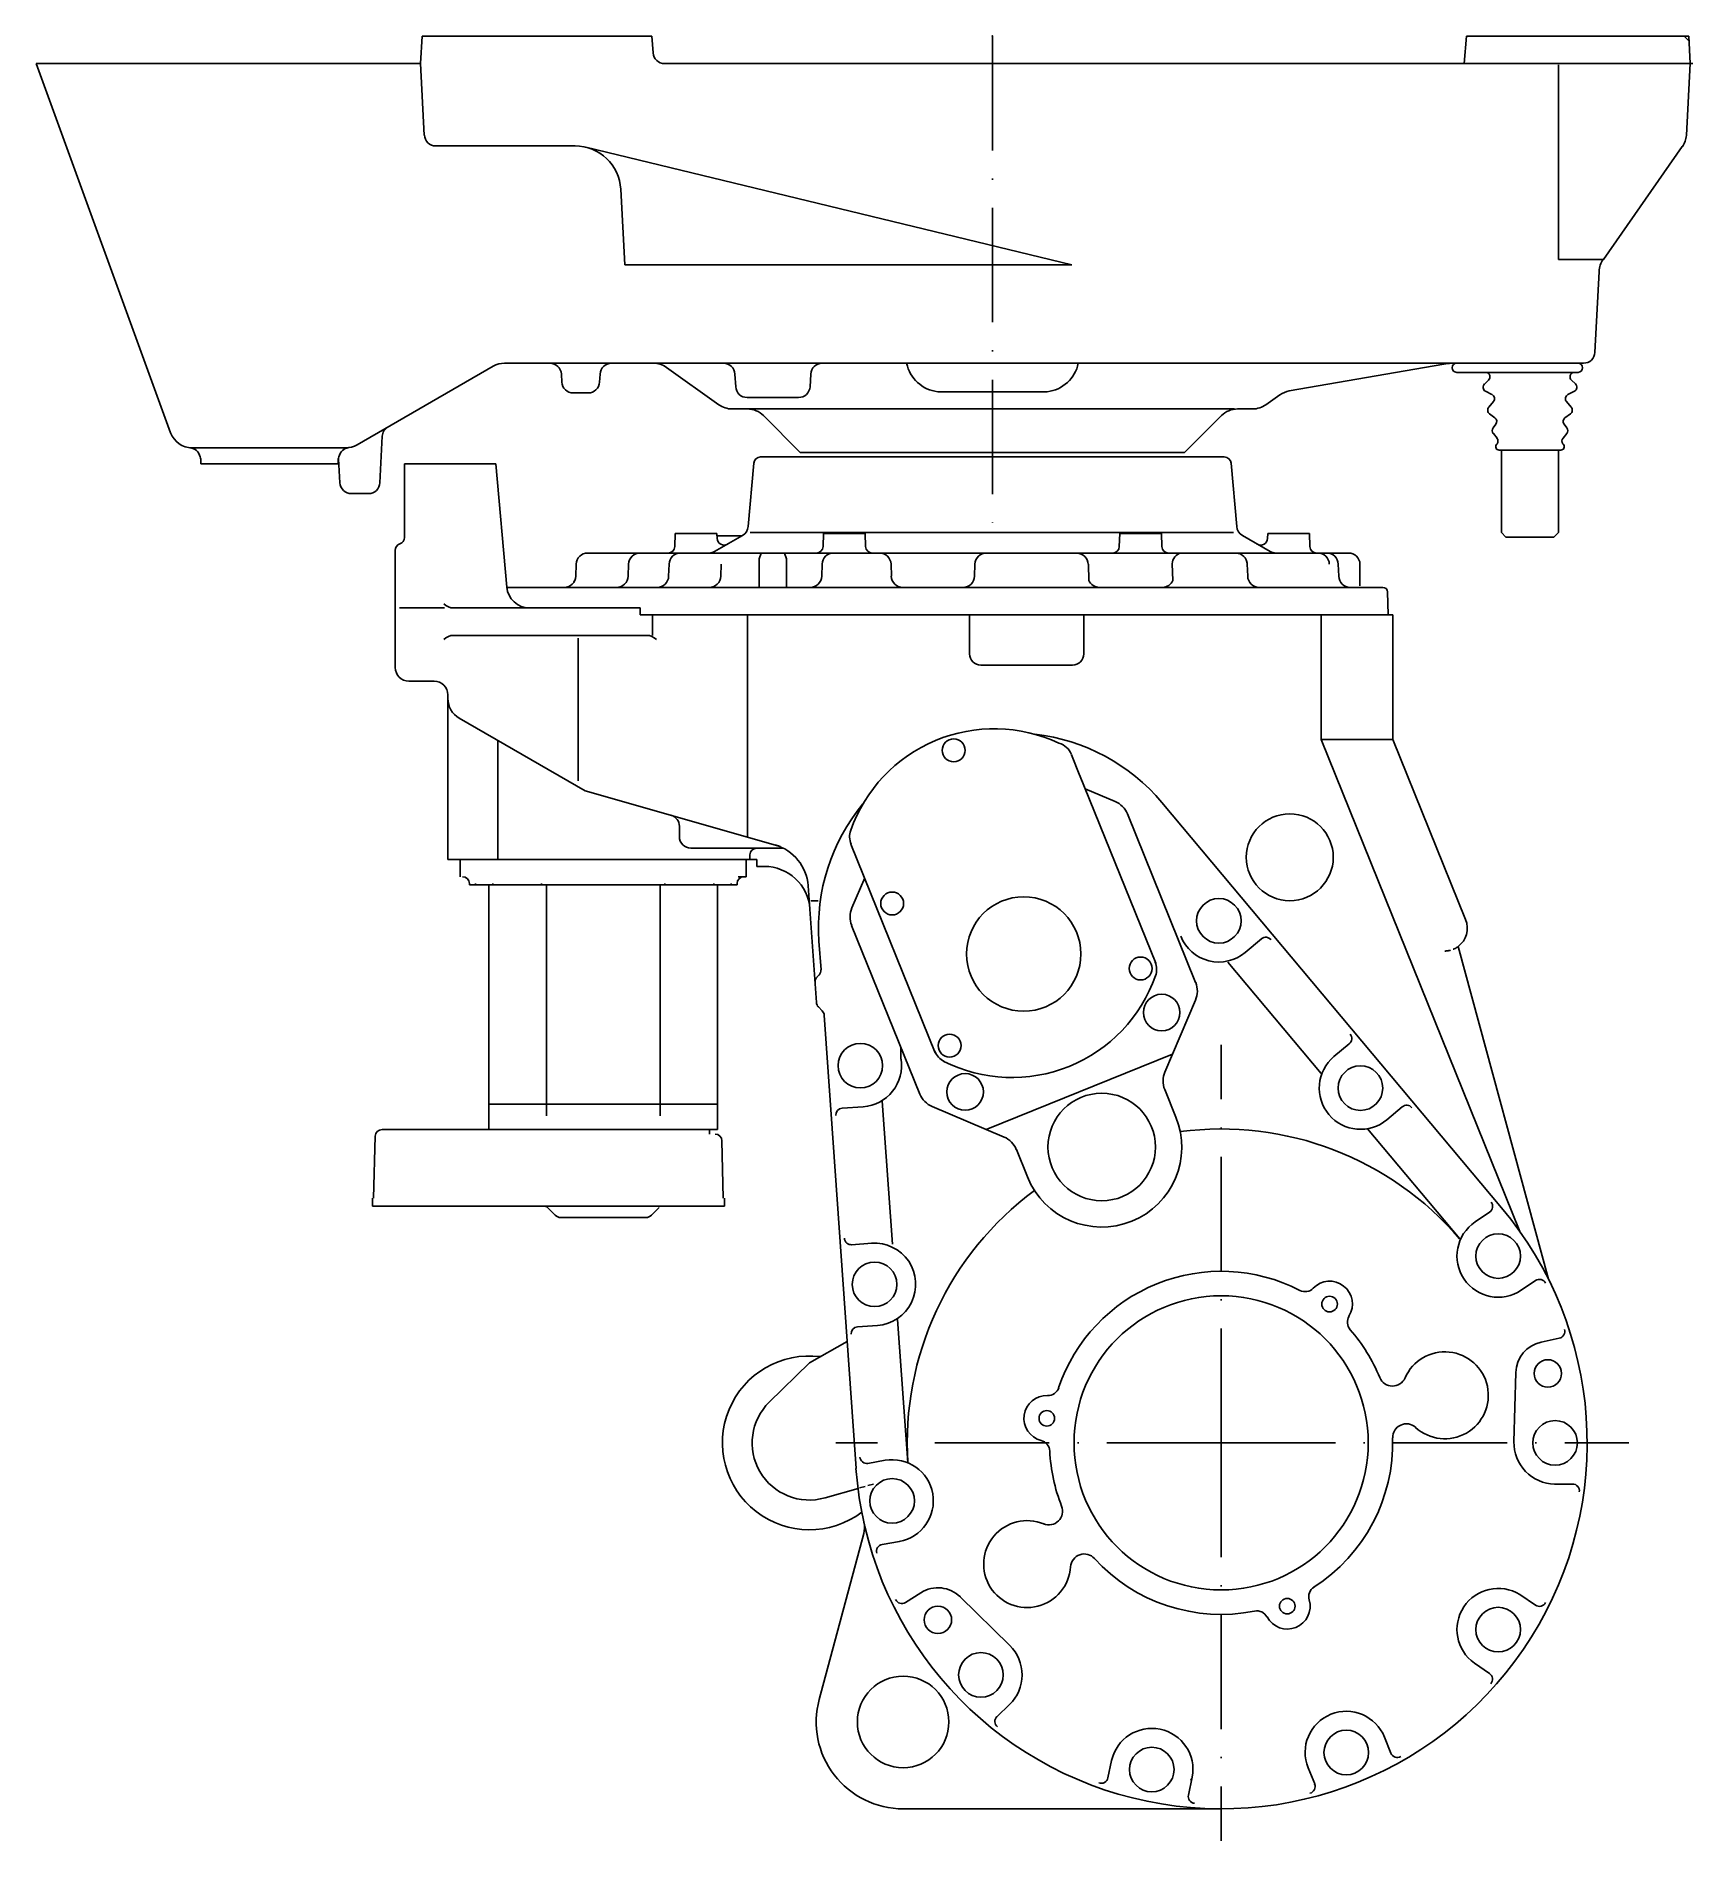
# Model space of a CAD drawing. Extents: x 582 to 1306, y 611 to 1400.
import ezdxf

# ---------------------------------------------------------------- set-up
doc = ezdxf.new("R2010")
doc.units = 0
doc.header["$LTSCALE"] = 5
for name, pattern in [('DASHDOT', [1, 0.5, -0.25, 0, -0.25]), ('DASHED', [0.75, 0.5, -0.25]), ('GEN7', [15, 10, -2.5, 0, -2.5])]:
    doc.linetypes.add(name, pattern=pattern)
doc.layers.get('0').update_dxf_attribs({"linetype": 'CONTINUOUS'})
doc.layers.add('7', color=4, linetype='GEN7')

msp = doc.modelspace()

# ---------------------------------------------------------------- linework, layer by layer
at = {"linetype": 'CONTINUOUS'}
for p, q in [((750.7, 1400.0002), (750, 1388.0002)), ((750.7, 1400.0002), (851.2, 1400.0002)), ((851.2, 1400.0002), (851.7, 1392.6512)), ((1206.3, 1388.0002), (1207.3, 1400.0002)), ((1262, 1400.0002), (1207.3, 1400.0002)), ((1262, 1400.0002), (1271, 1400.0002)), ((1289, 1400.0002), (1271, 1400.0002)), ((1304.4, 1400.0002), (1289, 1400.0002)), ((1305.03, 1388.0002), (1304.4, 1400.0002)), ((750, 1388.0002), (582, 1388.0002)), ((640.8, 1226.5802), (582, 1388.0002)), ((750, 1388.0002), (751.7, 1356.7382)), ((1178.1, 1388.0002), (856.7, 1388.0002)), ((1099, 1388.0002), (1090, 1388.0002)), ((1199, 1388.0002), (1178.1, 1388.0002)), ((1306.22, 1388.0002), (1199, 1388.0002)), ((1247.4, 1387.5022), (1247.4, 1302.3492)), ((1303.39, 1356.7382), (1305.03, 1388.0002)), ((817.6, 1352.0002), (756.7, 1352.0002)), ((1034.7, 1300.0002), (822.3, 1351.4372)), ((1267.1, 1302.3492), (1301.6, 1351.6842)), ((837.6, 1333.0462), (839.3, 1300.0002)), ((1267.1, 1302.3492), (1247.4, 1302.3492)), ((839.3, 1300.0002), (1034.7, 1300.0002)), ((1263.4, 1261.7382), (1265.3, 1297.1362)), ((722.3, 1221.3402), (781.8, 1255.6602)), ((1201.6, 1257.0002), (786.8, 1257.0002)), ((880.4, 1238.8622), (857.6, 1255.1372)), ((1129.8, 1244.8882), (1197.4, 1256.5402)), ((1197.4, 1256.5402), (1199.2, 1256.8542)), ((1200.9, 1257.0002), (1258.4, 1257.0002)), ((1256, 1257.0002), (1203, 1257.0002)), ((811.8, 1248.7382), (811.6, 1252.2612)), ((828.3, 1248.7382), (828.5, 1252.2612)), ((887.8, 1246.7382), (887.5, 1252.2612)), ((920.3, 1246.7382), (920.6, 1252.2612)), ((1256, 1253.0002), (1203, 1253.0002)), ((1215.2, 1247.9782), (1216.9, 1249.5212)), ((1254.9, 1247.9782), (1253.2, 1249.5212)), ((823.3, 1244.0002), (816.8, 1244.0002)), ((915.3, 1242.0002), (892.8, 1242.0002)), ((1024, 1244.5002), (976.1, 1244.5002)), ((1119.6, 1238.8622), (1125.7, 1243.1712)), ((1215.6, 1244.7182), (1218.4, 1243.2812)), ((1219, 1240.2052), (1217, 1237.7952)), ((1251, 1240.2052), (1253, 1237.7952)), ((1254.4, 1244.7182), (1251.6, 1243.2812)), ((1105.8, 1237.0002), (886.2, 1237.0002)), ((916, 1218.0002), (900, 1234.0712)), ((1084, 1218.0002), (1100.1, 1234.0712)), ((1107.2, 1237.0002), (1113.8, 1237.0002)), ((1217.3, 1234.9002), (1219.7, 1233.1002)), ((1252.7, 1234.9002), (1250.3, 1233.1002)), ((732.3, 1204.7382), (733.3, 1225.0572)), ((732.3, 1204.7382), (733.3, 1225.0572)), ((1218.9, 1228.7002), (1220.1, 1230.3002)), ((1219, 1226.2402), (1220.6, 1224.2602)), ((1251.1, 1226.2402), (1249.5, 1224.2602)), ((1251.1, 1228.7002), (1249.9, 1230.3002)), ((717.3, 1220.0002), (650.2, 1220.0002)), ((714.8, 1204.7382), (714.2, 1215.2612)), ((714.8, 1204.7382), (714.2, 1215.2612)), ((1101.4, 1216.0002), (898.7, 1216.0002)), ((1084, 1218.0002), (916, 1218.0002)), ((1220.3, 1221.4002), (1220.6, 1221.8002)), ((1247.5, 1219.0002), (1221.5, 1219.0002)), ((1222.5, 1219.0002), (1222.5, 1183.0002)), ((1247.5, 1183.0002), (1247.5, 1219.0002)), ((1247.5, 1219.0002), (1248.5, 1219.0002)), ((1249.7, 1221.4002), (1249.4, 1221.8002)), ((654, 1213.0002), (654, 1215.0002)), ((654, 1213.0002), (714, 1213.0002)), ((714, 1213.0002), (714, 1215.0002)), ((743, 1180.8282), (743, 1213.0002)), ((743, 1213.0002), (783, 1213.0002)), ((783, 1213.0002), (787.7, 1159.1282)), ((893.3, 1185.5932), (895.7, 1213.2612)), ((1106.8, 1185.5932), (1104.4, 1213.2612)), ((719.8, 1200.0002), (727.3, 1200.0002)), ((719.8, 1200.0002), (727.3, 1200.0002)), ((861.4, 1182.5002), (861.2, 1176.8952)), ((879.6, 1182.5002), (861.4, 1182.5002)), ((890.8, 1181.6982), (878.6, 1174.6702)), ((879.6, 1182.5002), (879.7, 1180.3992)), ((890.4, 1181.5002), (879.7, 1181.5002)), ((894.1, 1183.0002), (1105.4, 1183.0002)), ((926.2, 1182.5002), (926, 1176.8952)), ((944.4, 1182.5002), (926.2, 1182.5002)), ((944.4, 1182.5002), (944.6, 1176.8952)), ((1055.7, 1182.5002), (1055.5, 1176.8952)), ((1055.7, 1182.5002), (1073.9, 1182.5002)), ((1073.9, 1182.5002), (1074.1, 1176.8952)), ((1109.3, 1181.6982), (1121.5, 1174.6702)), ((1120.4, 1182.5002), (1120.3, 1180.3992)), ((1120.4, 1182.5002), (1138.6, 1182.5002)), ((1138.6, 1182.5002), (1138.8, 1176.8952)), ((1224.5, 1181.0002), (1222.5, 1183.0002)), ((1224.5, 1181.0002), (1245.5, 1181.0002)), ((1245.5, 1181.0002), (1247.5, 1183.0002)), ((739, 1124.0002), (739, 1175.1712)), ((817.9, 1163.8262), (818.1, 1169.1752)), ((870, 1174.0002), (823.1, 1174.0002)), ((840.8, 1163.8262), (841, 1169.1752)), ((858.5, 1163.8262), (858.7, 1169.1752)), ((870, 1174.0002), (1114.8, 1174.0002)), ((881.3, 1163.8262), (881.5, 1169.1752)), ((898, 1171.5002), (898.9, 1174.0002)), ((898, 1159.0002), (898, 1171.5002)), ((898, 1161.7992), (898, 1168.0002)), ((898.9, 1174.0002), (909.1, 1174.0002)), ((910, 1171.5002), (909.1, 1174.0002)), ((910, 1159.0002), (910, 1171.5002)), ((925.4, 1163.8262), (925.6, 1169.1752)), ((955.9, 1163.8262), (955.7, 1169.1752)), ((992.2, 1163.8262), (992.4, 1169.1752)), ((1042.2, 1162.0702), (1042, 1169.0892)), ((1078.9, 1162.0702), (1078.6, 1169.2252)), ((1111.6, 1163.8252), (1111.4, 1169.1742)), ((1113.6, 1174.0002), (1130.1, 1174.0002)), ((1130.1, 1174.0002), (1155.7, 1174.0002)), ((1151.4, 1163.8252), (1151.2, 1169.1742)), ((1160.7, 1169.0002), (1160.7, 1169.1742)), ((1104.8, 1159.0002), (787.7, 1159.0002)), ((812.9, 1159.0002), (799.3, 1159.0002)), ((853.5, 1159.0002), (840.3, 1159.0002)), ((898, 1159.0002), (880.3, 1159.0002)), ((1170.7, 1159.0002), (1104.6, 1159.0002)), ((1165.8, 1159.0002), (1156.4, 1159.0002)), ((1173, 1147.0002), (1172.7, 1157.0702)), ((740.9, 1150.0002), (760.5, 1150.0002)), ((764.5, 1150.0002), (846.1, 1150.0002)), ((846.1, 1147.0002), (846.1, 1150.0002)), ((1173, 1147.0002), (846.1, 1147.0002)), ((1175, 1147.0002), (846.1, 1147.0002)), ((851.4, 1138.0002), (851.4, 1147.0002)), ((893, 1147.0002), (893, 1049.8292)), ((990, 1130.0002), (990, 1147.0002)), ((1040, 1130.0002), (1040, 1147.0002)), ((1143.7, 1147.0002), (1143.7, 1092.5002)), ((1175, 1147.0002), (1175, 1092.5002)), ((764.5, 1138.0002), (848.9, 1138.0002)), ((819, 1136.7442), (819, 1074.4462)), ((1035, 1125.0002), (995, 1125.0002)), ((745, 1118.0002), (756, 1118.0002)), ((762, 1040.0002), (762, 1112.0002)), ((822, 1070.0002), (767, 1101.7542)), ((783.8, 1092.0882), (783.8, 1040.0002)), ((1143.7, 1092.5002), (1230.6, 877.4732)), ((1175, 1092.5002), (1143.7, 1092.5002)), ((1175, 1092.5002), (1206.8, 1013.7462)), ((1034.6, 1085.7542), (1038.3, 1076.5792)), ((1038.1, 1077.0512), (1071.4, 994.6392)), ((822, 1070.0002), (907.3, 1045.7612)), ((1040.5, 1070.9672), (1053.7, 1065.3832)), ((1059.1, 1059.9242), (1088.8, 986.2082)), ((1074.1, 1064.9172), (1222.6, 887.7972)), ((863.2, 1054.5362), (863.2, 1050.0002)), ((868.2, 1045.0002), (908.6, 1045.0002)), ((894, 1042.0002), (894, 1040.0002)), ((894, 1042.0002), (894, 1040.0002)), ((975, 955.5382), (938.2, 1046.7952)), ((762, 1040.0002), (897, 1040.0002)), ((767.4, 1040.0002), (892.4, 1040.0002)), ((767.4, 1040.0002), (767.4, 1032.5002)), ((892.4, 1040.0002), (892.4, 1032.5002)), ((897, 1040.0002), (897, 1037.0002)), ((897, 1037.0002), (900.3, 1037.0002)), ((771.4, 1029.5002), (771.4, 1029.0002)), ((771.4, 1029.0002), (888.4, 1029.0002)), ((774, 1029.5002), (774, 1029.0002)), ((779.9, 1029.0002), (779.9, 922.0002)), ((781.7, 1029.5002), (781.7, 1029.0002)), ((802.9, 1029.5002), (802.9, 1029.0002)), ((805.1, 1029.0002), (805.1, 933.0002)), ((854.8, 1029.0002), (854.8, 933.0002)), ((856.9, 1029.5002), (856.9, 1029.0002)), ((878.2, 1029.5002), (878.2, 1029.0002)), ((879.9, 1029.0002), (879.9, 922.0002)), ((885.9, 1029.5002), (885.9, 1029.0002)), ((888.4, 1029.5002), (888.4, 1029.0002)), ((892.4, 1032.5002), (888.9, 1032.5002)), ((919.5, 1028.5902), (923.1, 977.4612)), ((944.2, 1031.9892), (938.6, 1018.8782)), ((920.6, 1022.0272), (923.9, 1022.0272)), ((938.5, 1011.2252), (968.3, 937.5092)), ((924.2, 1004.3762), (925.1, 991.8312)), ((1110.5, 999.4242), (1117.6, 1005.3302)), ((1103, 995.1092), (1143.8, 946.4132)), ((1203.6, 1001.9962), (1243.1, 856.6102)), ((923.3, 988.6242), (924.2, 989.4992)), ((1088.8, 978.5552), (1075.4, 947.1272)), ((924, 975.5502), (925.6, 973.9012)), ((926.5, 971.9902), (940.4, 773.776)), ((960, 952.7682), (960, 957.5642)), ((1078.7, 954.8932), (997.3, 922.0072)), ((1149.3, 953.8752), (1156, 959.4932)), ((1080.2, 927.4532), (1075.4, 939.4732)), ((779.9, 933.0002), (879.9, 933.0002)), ((805.1, 928.0002), (805.1, 933.0002)), ((854.8, 928.0002), (854.8, 933.0002)), ((943.5, 931.9532), (934.4, 931.3082)), ((951.9, 934.3842), (956.3, 871.8282)), ((973.7, 932.0502), (1005.1, 918.7102)), ((1172.4, 926.2882), (1179.1, 931.9062)), ((729.5, 892.0002), (730.2, 919.0782)), ((733.2, 922.0002), (876.3, 922.0002)), ((779.9, 922.0002), (879.9, 922.0002)), ((876.3, 922.0002), (876.3, 920.0002)), ((881.8, 917.0782), (882.4, 892.0002)), ((1164, 922.3062), (1204.3, 874.2312)), ((1015.3, 901.2312), (1010.5, 913.2512)), ((729, 892.0002), (729, 888.4682)), ((882.9, 888.4912), (882.9, 892.0002)), ((729, 888.5002), (882.9, 888.5002)), ((805.5, 887.9142), (808.9, 884.5252)), ((854.4, 887.9142), (851, 884.5252)), ((1211, 881.5652), (1217.3, 885.8422)), ((811.4, 883.5002), (848.5, 883.5002)), ((947.3, 872.2522), (938.5, 871.6392)), ((1231.1, 851.7192), (1237.4, 855.9532)), ((958.6, 838.9062), (963, 776.427)), ((920, 820.0002), (936.5, 829.3282)), ((949.8, 836.3412), (941.1, 835.7272)), ((1239.9, 829.0492), (1247.8, 830.7262)), ((920, 820.0002), (902.5, 802.8571)), ((1228, 785.4807), (1228.8, 815.729)), ((945.6, 776.0457), (953.1, 777.3739)), ((1245.7, 767), (1253.6, 767)), ((941.3, 765.0701), (926.9, 760.962)), ((924.3, 672.8351), (943.8, 745.3973)), ((959.4, 741.9208), (951.9, 740.6061)), ((968.8, 719.5044), (962, 715.2307)), ((1230.5, 718.7028), (1237.4, 714.0316)), ((1007.6, 696.425), (986, 717.6225)), ((1210.7, 688.6715), (1217.3, 684.2052)), ((1002.1, 665.3726), (1007.5, 670.6317)), ((1171.4, 656.374), (1174.2, 649.3545)), ((1050.5, 638.5271), (1052.1, 646.1238)), ((1138, 642.8882), (1140.9, 635.8687)), ((1085.7, 631.0431), (1087.4, 638.8995)), ((1086.5, 637.8861), (1086.6, 637.8861)), ((1100, 625), (961, 625))]:
    msp.add_line(p, q, dxfattribs=at)
at = {"linetype": 'DASHDOT'}
msp.add_line((1000, 1389.5002), (1000, 1374.0582), dxfattribs=at)
msp.add_line((1160.7, 1169.0002), (1160.7, 1159.6117))
at = {"linetype": 'DASHED'}
msp.add_line((948, 766.9999), (941.3, 765.0701), dxfattribs=at)
at = {"linetype": 'CONTINUOUS'}
for points in [[(1302.44, 1400.0002, 0), (1304.5, 1397.9362, 0)], [(774.6, 1029.0002, 0), (792.6, 1029.0002, 0)], [(885.3, 1029.0002, 0), (867.3, 1029.0002, 0)]]:
    msp.add_polyline3d(points, dxfattribs=at)
for centre, radius in [((983.1, 1087.7452), 5), ((1130, 1041.0002), 19), ((956.2, 1020.8012), 5), ((1013.7, 998.7172), 25), ((1099, 1013.2172), 9.75), ((1064.8, 992.3942), 5), ((1074, 973.1242), 8), ((981.3, 958.6802), 5), ((942.3, 949.9082), 9.75), ((1160.9, 940.0812), 9.75), ((988.1, 938.4242), 8), ((1047.8, 914.3422), 23.5), ((1221.1, 866.6422), 9.75), ((948.5, 854.2972), 9.75), ((1100, 785), 64.294), ((1147.4, 845.6772), 3.4), ((1023.8, 795.7163), 3.4), ((1246, 785), 9.75), ((956.2, 759.6473), 9.75), ((976.2, 707.6318), 6), ((1128.9, 713.6068), 3.4), ((1221.1, 703.3578), 9.75), ((995, 683.5799), 9.75), ((961, 663), 20), ((1154.7, 649.6311), 9.75), ((1069.7, 642.1904), 9.75)]:
    msp.add_circle(centre, radius, dxfattribs=at)
at = {"linetype": 'CONTINUOUS', "extrusion": (0, 0, -1)}
msp.add_circle((-1242.8, 815.3551), 6, dxfattribs=at)
at = {"linetype": 'CONTINUOUS'}
for centre, radius, start, end in [((856.7, 1393.0002), 5, 184, 270), ((817.6, 1332.0002), 20, 3, 90), ((1275.2, 1296.6132), 10, 145, 177), ((786.8, 1247.0002), 10, 90, 120), ((833.5, 1252.0002), 5, 90, 177), ((925.6, 1252.0002), 5, 90, 177), ((978, 1260.1732), 15.7846, 191.597, 263.1864), ((1200.9, 1247.0002), 10, 90, 99.782), ((1203, 1255.0002), 2, 90, 270), ((1256, 1255.0002), 2, 270, 90), ((816.8, 1249.0002), 5, 183, 270), ((892.8, 1247.0002), 5, 183, 270), ((1216.5, 1246.5002), 2, 132.334, 242.981), ((1215.5, 1251.0002), 2, 312.3338, 85.494), ((1131.5, 1235.0342), 10, 99.782, 125.538), ((1217.5, 1241.5002), 2, 319.6387, 62.981), ((1107.2, 1227.0002), 10, 90, 135), ((1218.5, 1236.5002), 2, 139.639, 233.13), ((1218.5, 1231.5002), 2, 323.1301, 53.13), ((650.2, 1230.0002), 10, 200, 270), ((738.3, 1224.7952), 5, 120, 177), ((738.3, 1224.7952), 5, 120, 177), ((1220.5, 1227.5002), 2, 143.13, 219.053), ((1219, 1223.0002, 0.0001), 2, 323.1301, 39.053), ((648.8, 1215.0632), 5, 11.121, 84.732), ((719.3, 1215.1232), 5, 97.351, 169.183), ((717.3, 1230.0002), 10, 270, 300), ((898.7, 1213.0002), 3, 90, 175), ((1221.5, 1220.5002, 0), 1.5, 143.13, 270), ((727.3, 1205.0002), 5, 270, 357), ((727.3, 1205.0002), 5, 270, 357), ((1111.8, 1186.0282), 5, 185, 240), ((742, 1175.1712), 3, 109.471, 180), ((858.2, 1177.0002), 3, 270, 358), ((923, 1177.0002), 3, 270, 358), ((1052.5, 1177.0002), 3, 270, 358), ((1117.3, 1180.5032), 3, 240, 358), ((876.1, 1179.0002), 5, 270, 300), ((950.7, 1169.0002), 5, 2, 90), ((1036.9, 1168.9092), 5, 2, 90), ((1106.4, 1168.9652), 5, 2, 90), ((1106.4, 1169.0002), 5, 2, 11.692), ((1142.3, 1169.0002), 5, 2, 90), ((1146.2, 1169.0002), 5, 2, 90), ((1155.7, 1169.0002), 5, 2, 90), ((812.9, 1164.0002), 5, 270, 358), ((835.8, 1164.0002), 5, 270, 358), ((853.5, 1164.0002), 5, 270, 358), ((876.3, 1164.0002), 5, 270, 358), ((920.4, 1164.0002), 5, 270, 358), ((987.2, 1164.0002), 5, 270, 358), ((1074.3, 1164.0002), 5, 270, 337.299), ((764.5, 1156.0002), 6, 225, 270), ((756, 1112.0002), 6, 0, 90), ((1000.8, 1030.7042), 66.5, 64.803, 160.59), ((1009, 1010.3052), 85, 39.977, 83.496), ((1026.7, 1082.7272), 8.5, 22, 73.503), ((1049.8, 1056.1782), 10, 22, 67), ((1009, 1010.3052), 85, 140.504, 184), ((897, 1042.0002), 3, 90, 180), ((900.3, 1017.0002), 20, 4.023, 90), ((891.4, 1029.5002), 3, 90, 180), ((1119.5, 1003.0312), 3, 39.977, 129.977), ((1063.3, 991.9972), 8.5, 340.5904, 22), ((922.1, 991.6212), 3, 315, 4.023), ((926.1, 977.6722), 3, 184.023, 225), ((1154.1, 961.7922), 3, 309.9774, 39.977), ((982.7, 959.3752), 8.5, 202, 243.41), ((942.3, 949.9082), 18, 274.0226, 9.142), ((977.6, 941.2552), 10, 202, 247), ((1181.1, 929.6072), 3, 39.977, 129.977), ((878.8, 917.0002), 3, 1.5, 90), ((1001.2, 909.5052), 10, 22, 67), ((1100, 785), 137.224, 40.554, 97.498), ((1100, 785), 160, 184.023, 39.977), ((1215.7, 888.3292), 3, 304.0001, 39.977), ((948.5, 854.2972), 18, 274.0226, 94.023), ((1100, 785), 75, 62.745, 161.255), ((1147.4, 845.6772), 10, 328.1132, 135.887), ((1239.1, 853.4662), 3, 26.213, 124), ((1100, 785), 75, 22.358, 41.255), ((1247.2, 833.6602), 3, 282, 18.297), ((920, 785), 38, 82.787, 307.0586), ((1197.8, 805.7911), 19, 227.63, 156.37), ((1023.8, 795.7163), 10, 88.113, 255.887), ((1024.3, 810.7082), 5, 268.1132, 341.2553), ((1181, 787.3211), 6, 47.63, 181.642), ((1100, 785), 75, 182.745, 201.642), ((1100, 785), 75, 302.7447, 1.642), ((1246, 785), 18, 178.47, 269.0926), ((956.2, 759.6473), 18, 280, 100), ((1253.6, 764), 3, 352.2134, 90), ((1015.2, 732.0081), 19, 67.63, 356.37041), ((1040.2, 730.4254), 6, 42.358, 176.37), ((1100, 785), 75, 222.358, 281.2553), ((976.2, 707.6318), 14, 45.53, 122), ((1143.3, 717.7129), 5, 122.745, 195.887), ((1221.1, 703.3578), 18, 58.485, 234.677), ((1128.9, 713.6068), 10, 208.113, 15.887), ((995, 683.5799), 18, 314, 45.53), ((1215.6, 681.7181), 3, 318.2152, 56), ((961, 663), 38, 165, 270), ((1004.1, 663.2146), 3, 134, 231.787), ((1154.7, 649.6311), 18, 22, 202), ((1069.7, 642.1904), 18, 349.4653, 167.378), ((1047.6, 639.1508), 3, 250.214, 348), ((1138.1, 634.7448), 3, 284.2134, 22)]:
    msp.add_arc(centre, radius, start, end, dxfattribs=at)
at = {"linetype": 'CONTINUOUS', "extrusion": (3.36191e-15, 3.73378e-15, -1)}
msp.add_arc((-756.7, 1357.0002), 5, 270, 357, dxfattribs=at)
at = {"linetype": 'CONTINUOUS', "extrusion": (-6.27698e-13, -1.65908e-12, -1)}
msp.add_arc((-1293.41, 1357.4202, 0), 10, 184.816, 215, dxfattribs=at)
at = {"linetype": 'CONTINUOUS', "extrusion": (-3.55935e-13, 6.82191e-13, -1)}
msp.add_arc((-806.6, 1252.0002, 0), 5, 90, 177, dxfattribs=at)
at = {"linetype": 'CONTINUOUS', "extrusion": (1.61137e-11, -2.97052e-12, -1)}
msp.add_arc((-851.8, 1247.0002, 0), 10, 90, 125.538, dxfattribs=at)
at = {"linetype": 'CONTINUOUS', "extrusion": (4.42113e-12, -3.85108e-12, -1)}
msp.add_arc((-882.5, 1252.0002, 0), 5, 90, 177, dxfattribs=at)
at = {"linetype": 'CONTINUOUS', "extrusion": (9.4968e-14, -2.40829e-13, -1)}
msp.add_arc((-1022.1, 1260.1732), 15.7846, 191.597, 263.1864, dxfattribs=at)
at = {"linetype": 'CONTINUOUS', "extrusion": (-8.17924e-12, -8.10463e-12, -1)}
msp.add_arc((-1258.4, 1262.0002, 0), 5, 183, 270, dxfattribs=at)
at = {"linetype": 'CONTINUOUS', "extrusion": (3.43281e-13, -2.04281e-14, -1)}
msp.add_arc((-823.3, 1249.0002, 0), 5, 183, 270, dxfattribs=at)
at = {"linetype": 'CONTINUOUS', "extrusion": (3.43281e-13, -1.68754e-14, -1)}
msp.add_arc((-915.3, 1247.0002, 0), 5, 183, 270, dxfattribs=at)
at = {"linetype": 'CONTINUOUS', "extrusion": (1.50258e-15, -2.10892e-15, -1)}
msp.add_arc((-1254.5, 1251.0002), 2, 312.3338, 85.494, dxfattribs=at)
at = {"linetype": 'CONTINUOUS', "extrusion": (-8.23592e-12, -4.01284e-13, -1)}
msp.add_arc((-1253.5, 1246.5002, 0), 2, 132.334, 242.981, dxfattribs=at)
at = {"linetype": 'CONTINUOUS', "extrusion": (1.23898e-15, 1.63525e-12, -1)}
msp.add_arc((-886.2, 1247.0002, 0), 10, 270, 305.5377, dxfattribs=at)
at = {"linetype": 'CONTINUOUS', "extrusion": (3.70777e-25, 1.6307e-12, -1)}
msp.add_arc((-1113.8, 1247.0002, 0), 10, 234.462, 270, dxfattribs=at)
at = {"linetype": 'CONTINUOUS', "extrusion": (-2.59119e-15, 1.17113e-15, -1)}
msp.add_arc((-1252.5, 1241.5002), 2, 319.6387, 62.981, dxfattribs=at)
at = {"linetype": 'CONTINUOUS', "extrusion": (-1.25607e-15, -2.51215e-15, -1)}
msp.add_arc((-892.9, 1227.0002), 10, 90, 135, dxfattribs=at)
at = {"linetype": 'CONTINUOUS', "extrusion": (-6.21725e-15, 8.88175e-16, -1)}
msp.add_arc((-1251.5, 1231.5002), 2, 323.1301, 53.13, dxfattribs=at)
at = {"linetype": 'CONTINUOUS', "extrusion": (-8.23794e-12, -3.91425e-13, -1)}
msp.add_arc((-1251.5, 1236.5002, 0), 2, 139.639, 233.13, dxfattribs=at)
at = {"linetype": 'CONTINUOUS', "extrusion": (-8.41973e-11, 8.28301e-12, -1)}
msp.add_arc((-1251, 1223.0002, 0), 2, 323.1301, 39.053, dxfattribs=at)
at = {"linetype": 'CONTINUOUS', "extrusion": (-8.23018e-12, -3.99607e-13, -1)}
msp.add_arc((-1249.5, 1227.5002, 0), 2, 143.13, 219.053, dxfattribs=at)
at = {"linetype": 'CONTINUOUS', "extrusion": (2.74907e-12, -1.64493e-12, -1)}
msp.add_arc((-658.6, 1217.0002, 0), 5, 336.4218, 348.788, dxfattribs=at)
at = {"linetype": 'CONTINUOUS', "extrusion": (6.83198e-14, -2.10954e-14, -1)}
msp.add_arc((-709.4, 1217.0002), 5, 190.817, 203.578, dxfattribs=at)
at = {"linetype": 'CONTINUOUS', "extrusion": (-2.04959e-13, 6.32863e-14, -1)}
msp.add_arc((-709.4, 1217.0002, 0), 5, 190.817, 203.578, dxfattribs=at)
at = {"linetype": 'CONTINUOUS', "extrusion": (0, 0, -1)}
for centre, radius, start, end in [((-1101.4, 1213.0002), 3, 90, 175), ((-899.5, 1027.1872), 20, 105.859, 175.977), ((-768.4, 1029.5002), 3, 90, 180), ((-1197.6, 1010.0002), 10, 158, 233.169), ((-934.6, 928.3152), 3, 355.97741, 85.977), ((-938.3, 874.6312), 3, 265.9774, 355.97741)]:
    msp.add_arc(centre, radius, start, end, dxfattribs=at)
at = {"linetype": 'CONTINUOUS', "extrusion": (2.12426e-10, -5.33499e-12, -1)}
msp.add_arc((-1248.5, 1220.5002, -0.0001), 1.5, 143.13, 270, dxfattribs=at)
at = {"linetype": 'CONTINUOUS', "extrusion": (9.92732e-13, -9.36538e-13, -1)}
msp.add_arc((-719.8, 1205.0002, 0), 5, 270, 357, dxfattribs=at)
at = {"linetype": 'CONTINUOUS', "extrusion": (9.93573e-13, -9.35605e-13, -1)}
msp.add_arc((-719.8, 1205.0002, 0), 5, 270, 357, dxfattribs=at)
at = {"linetype": 'CONTINUOUS', "extrusion": (1.24302e-14, -8.20711e-15, -1)}
msp.add_arc((-888.3, 1186.0282), 5, 185, 240, dxfattribs=at)
at = {"linetype": 'CONTINUOUS', "extrusion": (1.9393e-12, 1.50523e-12, -1)}
msp.add_arc((-740, 1180.8282, 0), 3, 180, 250.529, dxfattribs=at)
at = {"linetype": 'CONTINUOUS', "extrusion": (4.43819e-15, 1.54985e-16, -1)}
msp.add_arc((-882.7, 1180.5032), 3, 240, 358, dxfattribs=at)
at = {"linetype": 'CONTINUOUS', "extrusion": (-7.1335e-15, -7.80323e-15, -1)}
msp.add_arc((-947.6, 1177.0002), 3, 270, 358, dxfattribs=at)
at = {"linetype": 'CONTINUOUS', "extrusion": (1.4329e-15, 1.38312e-15, -1)}
msp.add_arc((-1077.1, 1177.0002), 3, 270, 358, dxfattribs=at)
at = {"linetype": 'CONTINUOUS', "extrusion": (-1.4329e-15, -1.38312e-15, -1)}
msp.add_arc((-1141.8, 1177.0002), 3, 270, 358, dxfattribs=at)
at = {"linetype": 'CONTINUOUS', "extrusion": (-1.02141e-14, -1.15463e-14, -1)}
msp.add_arc((-823.1, 1169.0002), 5, 2, 90, dxfattribs=at)
at = {"linetype": 'CONTINUOUS', "extrusion": (-1.11022e-14, -1.42109e-14, -1)}
msp.add_arc((-846, 1169.0002), 5, 2, 90, dxfattribs=at)
at = {"linetype": 'CONTINUOUS', "extrusion": (-1.28786e-14, -1.24345e-14, -1)}
msp.add_arc((-863.7, 1169.0002), 5, 2, 90, dxfattribs=at)
at = {"linetype": 'CONTINUOUS', "extrusion": (-1.46549e-14, -1.06581e-14, -1)}
for centre in [(-930.6, 1169.0002), (-997.4, 1169.0002)]:
    msp.add_arc(centre, 5, 2, 90, dxfattribs=at)
at = {"linetype": 'CONTINUOUS', "extrusion": (-1.82817e-14, -7.75952e-15, -1)}
msp.add_arc((-1083.6, 1169.1082), 5, 2, 77.306, dxfattribs=at)
at = {"linetype": 'CONTINUOUS', "extrusion": (-3.5251e-15, -1.23229e-14, -1)}
msp.add_arc((-1124, 1179.0002), 5, 270, 300, dxfattribs=at)
at = {"linetype": 'CONTINUOUS', "extrusion": (3.55271e-14, 1.86517e-14, -1)}
msp.add_arc((-817.5, 1161.7992), 0.5, 308.8401, 0, dxfattribs=at)
at = {"linetype": 'CONTINUOUS', "extrusion": (-8.5664e-16, -9.18634e-16, -1)}
for centre in [(-960.8, 1164.0002), (-1116.6, 1164.0002)]:
    msp.add_arc(centre, 5, 270, 358, dxfattribs=at)
at = {"linetype": 'CONTINUOUS', "extrusion": (5.31774e-15, 8.00115e-15, -1)}
msp.add_arc((-1046.8, 1164.0002), 5, 270, 337.299, dxfattribs=at)
at = {"linetype": 'CONTINUOUS', "extrusion": (8.5664e-16, 9.18634e-16, -1)}
msp.add_arc((-1156.4, 1164.0002), 5, 270, 358, dxfattribs=at)
at = {"linetype": 'CONTINUOUS', "extrusion": (-5.12763e-13, 4.70021e-13, -1)}
msp.add_arc((-797.7, 1160.0002, 0), 10, 270, 355, dxfattribs=at)
at = {"linetype": 'CONTINUOUS', "extrusion": (-2.1416e-15, -2.29659e-15, -1)}
msp.add_arc((-1170.7, 1157.0002), 2, 90, 178, dxfattribs=at)
at = {"linetype": 'CONTINUOUS', "extrusion": (-5.37348e-14, -2.22045e-14, -1)}
msp.add_arc((-764.5, 1132.0002), 6, 45, 90, dxfattribs=at)
at = {"linetype": 'CONTINUOUS', "extrusion": (3.76822e-15, 8.79252e-15, -1)}
msp.add_arc((-848.9, 1132.0002), 6, 90, 135, dxfattribs=at)
at = {"linetype": 'CONTINUOUS', "extrusion": (-8.88178e-16, -8.88178e-16, -1)}
msp.add_arc((-995, 1130.0002), 5, 270, 0, dxfattribs=at)
at = {"linetype": 'CONTINUOUS', "extrusion": (8.88178e-16, -8.88178e-16, -1)}
msp.add_arc((-1035, 1130.0002), 5, 180, 270, dxfattribs=at)
at = {"linetype": 'CONTINUOUS', "extrusion": (3.40468e-13, -2.98872e-13, -1)}
msp.add_arc((-745, 1124.0002, 0), 6, 270, 0, dxfattribs=at)
at = {"linetype": 'CONTINUOUS', "extrusion": (-1.33227e-15, -8.88178e-16, -1)}
msp.add_arc((-772, 1110.4142), 10, 300.0001, 0, dxfattribs=at)
at = {"linetype": 'CONTINUOUS', "extrusion": (1.77636e-15, 1.33227e-15, -1)}
msp.add_arc((-858.2, 1054.5362), 5, 105.859, 180, dxfattribs=at)
at = {"linetype": 'CONTINUOUS', "extrusion": (-2.66454e-15, -2.66454e-15, -1)}
msp.add_arc((-868.2, 1050.0002), 5, 270, 0, dxfattribs=at)
at = {"linetype": 'CONTINUOUS', "extrusion": (-3.12843e-14, -7.48369e-16, -1)}
msp.add_arc((-946.1, 1049.9612), 8.5, 338, 19.41, dxfattribs=at)
at = {"linetype": 'CONTINUOUS', "extrusion": (-1.96601e-14, 2.5558e-15, -1)}
msp.add_arc((-947.8, 1014.9712), 10, 338, 23, dxfattribs=at)
at = {"linetype": 'CONTINUOUS', "extrusion": (2.28624e-16, 9.27371e-17, -1)}
msp.add_arc((-1099, 1013.2172), 18, 230.023, 337.9209, dxfattribs=at)
at = {"linetype": 'DASHED', "extrusion": (3.9968e-15, -1.19904e-14, -1)}
msp.add_arc((-1197.6, 1010.0002), 10, 233.169, 270, dxfattribs=at)
at = {"linetype": 'CONTINUOUS', "extrusion": (-3.66355e-14, -3.24486e-14, -1)}
msp.add_arc((-925.5, 986.5032), 3, 355.97741, 45, dxfattribs=at)
at = {"linetype": 'CONTINUOUS', "extrusion": (-2.98915e-17, -5.97169e-17, -1)}
msp.add_arc((-1008.6, 1011.2342), 66.5, 199.41, 296.5904, dxfattribs=at)
at = {"linetype": 'CONTINUOUS', "extrusion": (2.79976e-15, -2.2353e-16, -1)}
msp.add_arc((-1079.6, 982.4622), 10, 158, 203, dxfattribs=at)
at = {"linetype": 'CONTINUOUS', "extrusion": (9.40795e-16, -5.55821e-14, -1)}
msp.add_arc((-923.5, 971.7792), 3, 135, 175.977, dxfattribs=at)
at = {"linetype": 'CONTINUOUS', "extrusion": (-2.92326e-15, 2.20571e-15, -1)}
msp.add_arc((-1084.6, 943.2192), 10, 338.0001, 23, dxfattribs=at)
at = {"linetype": 'CONTINUOUS', "extrusion": (-6.34046e-16, 7.56232e-16, -1)}
msp.add_arc((-1160.9, 940.0812), 18, 230.023, 50.023, dxfattribs=at)
at = {"linetype": 'CONTINUOUS', "extrusion": (-5.88218e-16, -2.37655e-16, -1)}
msp.add_arc((-1047.8, 914.3422), 35, 158, 338, dxfattribs=at)
at = {"linetype": 'CONTINUOUS', "extrusion": (-1.33227e-15, 1.4803e-15, -1)}
msp.add_arc((-733.2, 919.0002), 3, 1.5, 90, dxfattribs=at)
at = {"linetype": 'CONTINUOUS', "extrusion": (-5.77526e-17, 7.80423e-17, -1)}
msp.add_arc((-1100, 785), 137.224, 356.38296, 53.498, dxfattribs=at)
at = {"linetype": 'CONTINUOUS', "extrusion": (-2.66916e-14, -6.43738e-14, -1)}
msp.add_arc((-804.1, 886.5002), 2, 90, 135, dxfattribs=at)
at = {"linetype": 'CONTINUOUS', "extrusion": (-8.65794e-15, -2.18467e-14, -1)}
msp.add_arc((-811.4, 887.0002), 3.5, 270, 315, dxfattribs=at)
at = {"linetype": 'CONTINUOUS', "extrusion": (-6.21725e-15, 1.52259e-14, -1)}
msp.add_arc((-848.5, 887.0002), 3.5, 225, 270, dxfattribs=at)
at = {"linetype": 'CONTINUOUS', "extrusion": (-4.13888e-16, 6.1361e-16, -1)}
msp.add_arc((-1221.1, 866.6422), 18, 236, 56, dxfattribs=at)
at = {"linetype": 'CONTINUOUS', "extrusion": (1.4954e-15, -7.76408e-15, -1)}
msp.add_arc((-1136.7, 856.1182), 5, 224.113, 297.2553, dxfattribs=at)
at = {"linetype": 'CONTINUOUS', "extrusion": (2.21205e-15, 1.92873e-16, -1)}
msp.add_arc((-1160.2, 837.7532), 5, 318.7447, 31.887, dxfattribs=at)
at = {"linetype": 'CONTINUOUS', "extrusion": (-1.42244e-14, 1.23553e-14, -1)}
msp.add_arc((-941.3, 832.7352), 3, 355.97741, 85.977, dxfattribs=at)
at = {"linetype": 'CONTINUOUS', "extrusion": (-1.06662e-15, 7.46162e-16, -1)}
msp.add_arc((-1242.8, 815.3551), 14, 1.53, 78, dxfattribs=at)
at = {"linetype": 'CONTINUOUS', "extrusion": (-6.16937e-15, -4.45828e-15, -1)}
msp.add_arc((-1174.9, 815.8117), 6, 203.63, 337.6421, dxfattribs=at)
at = {"linetype": 'CONTINUOUS', "extrusion": (-1.49183e-15, 1.52259e-15, -1)}
msp.add_arc((-920, 785), 25, 254.054, 45.585, dxfattribs=at)
at = {"linetype": 'CONTINUOUS', "extrusion": (-1.71052e-15, -1.4158e-15, -1)}
msp.add_arc((-1020.1, 781.1691), 5, 104.113, 177.255, dxfattribs=at)
at = {"linetype": 'CONTINUOUS', "extrusion": (-1.38319e-15, -1.43283e-15, -1)}
msp.add_arc((-945.1, 779.0002), 3, 260, 355.97741, dxfattribs=at)
at = {"linetype": 'CONTINUOUS', "extrusion": (2.28271e-14, -5.9945e-16, -1)}
msp.add_arc((-934.1, 747.9855), 10, 167.424, 195, dxfattribs=at)
at = {"linetype": 'CONTINUOUS', "extrusion": (-1.30325e-15, -6.66708e-15, -1)}
msp.add_arc((-1024.7, 755.1266), 6, 158.358, 292.3704, dxfattribs=at)
at = {"linetype": 'CONTINUOUS', "extrusion": (-1.56908e-15, 1.22646e-15, -1)}
msp.add_arc((-952.4, 737.6517), 3, 342.2134, 80, dxfattribs=at)
at = {"linetype": 'CONTINUOUS', "extrusion": (-3.20221e-15, -1.04128e-14, -1)}
msp.add_arc((-960.4, 717.7748), 3, 238, 334.2967, dxfattribs=at)
at = {"linetype": 'CONTINUOUS', "extrusion": (2.24285e-15, 5.22617e-15, -1)}
msp.add_arc((-1115.6, 706.5386), 5, 78.745, 151.887, dxfattribs=at)
at = {"linetype": 'CONTINUOUS', "extrusion": (1.9347e-15, -6.66164e-15, -1)}
msp.add_arc((-1239.1, 716.5187), 3, 206.22, 303.9998, dxfattribs=at)
at = {"linetype": 'CONTINUOUS', "extrusion": (-8.73427e-16, -1.78979e-15, -1)}
msp.add_arc((-1177, 650.4783), 3, 240.213, 337.9999, dxfattribs=at)
at = {"linetype": 'CONTINUOUS', "extrusion": (-3.72688e-15, -3.29392e-15, -1)}
msp.add_arc((-1088.6, 630.4193), 3, 274.2156, 12, dxfattribs=at)
at = {"linetype": 'CONTINUOUS'}
msp.add_point((1100, 785), dxfattribs=at)
msp.add_point((1100, 785), dxfattribs=at)
at = {"layer": '7'}
for p, q in [((1000, 1400), (1000, 1182.5245)), ((1100, 785), (1100, 959.0143)), ((1100, 785), (931.6238, 785)), ((1100, 785), (1278.2655, 785)), ((1100, 785), (1100, 610.9857))]:
    msp.add_line(p, q, dxfattribs=at)
for p in [(1000, 1400), (1100, 785)]:
    msp.add_point(p, dxfattribs=at)

doc.saveas('drawing.dxf')
